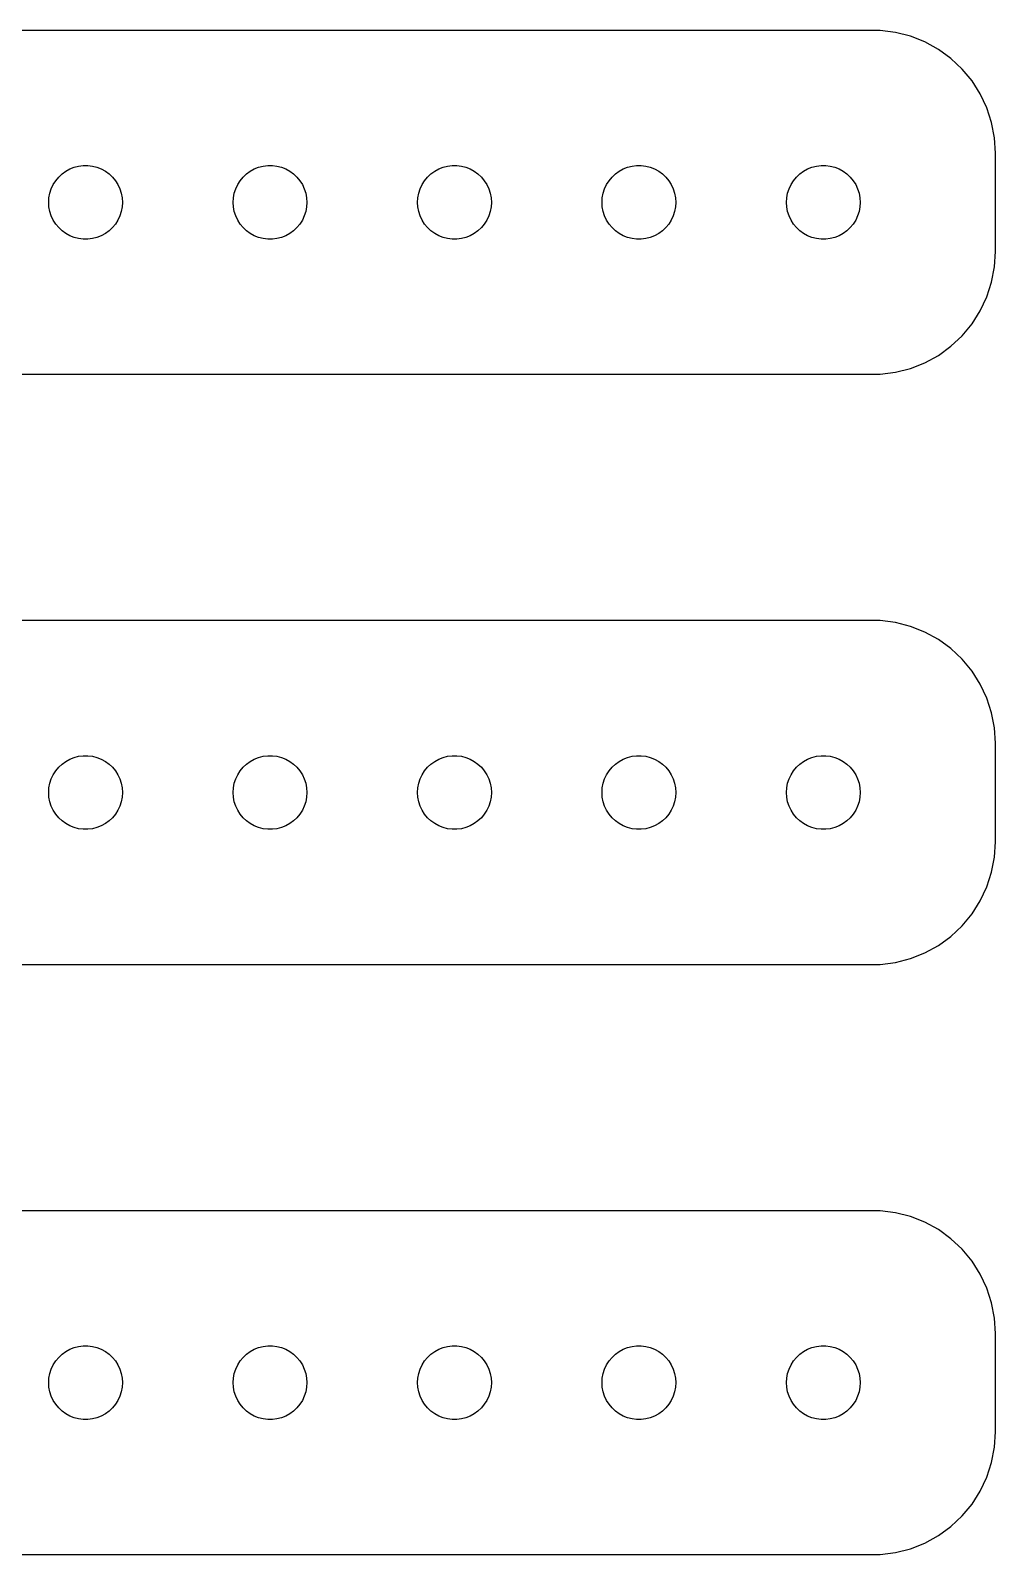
# Model space of a CAD drawing. Header units: metres. Extents: x -37 to 37, y 41 to 103.
# Drawn here: x -2.2 to 37, y 41 to 103 of the extents above; entities that cross this region are included whole.
import ezdxf

# ---------------------------------------------------------------- set-up
doc = ezdxf.new("R2010")
doc.units = ezdxf.units.M

msp = doc.modelspace()

# ---------------------------------------------------------------- linework, layer by layer
for p, q in [((32.3139, 102.99), (-32.3139, 102.99)), ((32.9369, 102.911), (32.3139, 102.99)), ((33.5451, 102.755), (32.9369, 102.911)), ((34.1289, 102.524), (33.5451, 102.755)), ((34.6791, 102.222), (34.1289, 102.524)), ((35.1871, 101.853), (34.6791, 102.222)), ((35.6448, 101.423), (35.1871, 101.853)), ((36.0451, 100.939), (35.6448, 101.423)), ((36.3815, 100.409), (36.0451, 100.939)), ((36.6489, 99.8406), (36.3815, 100.409)), ((36.8429, 99.2434), (36.6489, 99.8406)), ((36.9606, 98.6267), (36.8429, 99.2434)), ((37, 98), (36.9606, 98.6267)), ((37, 94), (37, 98)), ((-0.803726, 97.2665), (-0.638657, 97.3572)), ((-0.638657, 97.3572), (-0.463516, 97.4266)), ((-0.463516, 97.4266), (-0.281067, 97.4734)), ((-0.281067, 97.4734), (-0.094177, 97.497)), ((-0.094177, 97.497), (0.094177, 97.497)), ((0.094177, 97.497), (0.281067, 97.4734)), ((0.281067, 97.4734), (0.463516, 97.4266)), ((0.463516, 97.4266), (0.638657, 97.3572)), ((0.638657, 97.3572), (0.803726, 97.2665)), ((6.69626, 97.2665), (6.86133, 97.3572)), ((6.86133, 97.3572), (7.03647, 97.4266)), ((7.03647, 97.4266), (7.21892, 97.4734)), ((7.21892, 97.4734), (7.40581, 97.497)), ((7.40581, 97.497), (7.59418, 97.497)), ((7.59418, 97.497), (7.78107, 97.4734)), ((7.78107, 97.4734), (7.96352, 97.4266)), ((7.96352, 97.4266), (8.13866, 97.3572)), ((8.13866, 97.3572), (8.30373, 97.2665)), ((14.1963, 97.2665), (14.3613, 97.3572)), ((14.3613, 97.3572), (14.5365, 97.4266)), ((14.5365, 97.4266), (14.7189, 97.4734)), ((14.7189, 97.4734), (14.9058, 97.497)), ((14.9058, 97.497), (15.0942, 97.497)), ((15.0942, 97.497), (15.2811, 97.4734)), ((15.2811, 97.4734), (15.4635, 97.4266)), ((15.4635, 97.4266), (15.6387, 97.3572)), ((15.6387, 97.3572), (15.8037, 97.2665)), ((21.6963, 97.2665), (21.8613, 97.3572)), ((21.8613, 97.3572), (22.0365, 97.4266)), ((22.0365, 97.4266), (22.2189, 97.4734)), ((22.2189, 97.4734), (22.4058, 97.497)), ((22.4058, 97.497), (22.5942, 97.497)), ((22.5942, 97.497), (22.7811, 97.4734)), ((22.7811, 97.4734), (22.9635, 97.4266)), ((22.9635, 97.4266), (23.1387, 97.3572)), ((23.1387, 97.3572), (23.3037, 97.2665)), ((29.1963, 97.2665), (29.3613, 97.3572)), ((29.3613, 97.3572), (29.5365, 97.4266)), ((29.5365, 97.4266), (29.7189, 97.4734)), ((29.7189, 97.4734), (29.9058, 97.497)), ((29.9058, 97.497), (30.0942, 97.497)), ((30.0942, 97.497), (30.2811, 97.4734)), ((30.2811, 97.4734), (30.4635, 97.4266)), ((30.4635, 97.4266), (30.6387, 97.3572)), ((30.6387, 97.3572), (30.8037, 97.2665)), ((-1.39465, 96.5522), (-1.31445, 96.7226)), ((-1.31445, 96.7226), (-1.21352, 96.8817)), ((-1.21352, 96.8817), (-1.09344, 97.0268)), ((-1.09344, 97.0268), (-0.956131, 97.1558)), ((-0.956131, 97.1558), (-0.803726, 97.2665)), ((0.803726, 97.2665), (0.956131, 97.1558)), ((0.956131, 97.1558), (1.09344, 97.0268)), ((1.09344, 97.0268), (1.21352, 96.8817)), ((1.21352, 96.8817), (1.31445, 96.7226)), ((1.31445, 96.7226), (1.39465, 96.5522)), ((6.10533, 96.5522), (6.18553, 96.7226)), ((6.18553, 96.7226), (6.28647, 96.8817)), ((6.28647, 96.8817), (6.40654, 97.0268)), ((6.40654, 97.0268), (6.54385, 97.1558)), ((6.54385, 97.1558), (6.69626, 97.2665)), ((8.30373, 97.2665), (8.45613, 97.1558)), ((8.45613, 97.1558), (8.59344, 97.0268)), ((8.59344, 97.0268), (8.71352, 96.8817)), ((8.71352, 96.8817), (8.81445, 96.7226)), ((8.81445, 96.7226), (8.89465, 96.5522)), ((13.6053, 96.5522), (13.6855, 96.7226)), ((13.6855, 96.7226), (13.7865, 96.8817)), ((13.7865, 96.8817), (13.9065, 97.0268)), ((13.9065, 97.0268), (14.0439, 97.1558)), ((14.0439, 97.1558), (14.1963, 97.2665)), ((15.8037, 97.2665), (15.9561, 97.1558)), ((15.9561, 97.1558), (16.0934, 97.0268)), ((16.0934, 97.0268), (16.2135, 96.8817)), ((16.2135, 96.8817), (16.3145, 96.7226)), ((16.3145, 96.7226), (16.3947, 96.5522)), ((21.1053, 96.5522), (21.1855, 96.7226)), ((21.1855, 96.7226), (21.2865, 96.8817)), ((21.2865, 96.8817), (21.4065, 97.0268)), ((21.4065, 97.0268), (21.5439, 97.1558)), ((21.5439, 97.1558), (21.6963, 97.2665)), ((23.3037, 97.2665), (23.4561, 97.1558)), ((23.4561, 97.1558), (23.5934, 97.0268)), ((23.5934, 97.0268), (23.7135, 96.8817)), ((23.7135, 96.8817), (23.8145, 96.7226)), ((23.8145, 96.7226), (23.8947, 96.5522)), ((28.6053, 96.5522), (28.6855, 96.7226)), ((28.6855, 96.7226), (28.7865, 96.8817)), ((28.7865, 96.8817), (28.9065, 97.0268)), ((28.9065, 97.0268), (29.0439, 97.1558)), ((29.0439, 97.1558), (29.1963, 97.2665)), ((30.8037, 97.2665), (30.9561, 97.1558)), ((30.9561, 97.1558), (31.0934, 97.0268)), ((31.0934, 97.0268), (31.2135, 96.8817)), ((31.2135, 96.8817), (31.3145, 96.7226)), ((31.3145, 96.7226), (31.3947, 96.5522)), ((-1.5, 96), (-1.48816, 96.188)), ((-1.48816, 96.188), (-1.45287, 96.373)), ((-1.45287, 96.373), (-1.39465, 96.5522)), ((1.39465, 96.5522), (1.45287, 96.373)), ((1.45287, 96.373), (1.48816, 96.188)), ((1.48816, 96.188), (1.5, 96)), ((6, 96), (6.01183, 96.188)), ((6.01183, 96.188), (6.04712, 96.373)), ((6.04712, 96.373), (6.10533, 96.5522)), ((8.89465, 96.5522), (8.95287, 96.373)), ((8.95287, 96.373), (8.98816, 96.188)), ((8.98816, 96.188), (9, 96)), ((13.5, 96), (13.5118, 96.188)), ((13.5118, 96.188), (13.5471, 96.373)), ((13.5471, 96.373), (13.6053, 96.5522)), ((16.3947, 96.5522), (16.4529, 96.373)), ((16.4529, 96.373), (16.4882, 96.188)), ((16.4882, 96.188), (16.5, 96)), ((21, 96), (21.0118, 96.188)), ((21.0118, 96.188), (21.0471, 96.373)), ((21.0471, 96.373), (21.1053, 96.5522)), ((23.8947, 96.5522), (23.9529, 96.373)), ((23.9529, 96.373), (23.9882, 96.188)), ((23.9882, 96.188), (24, 96)), ((28.5, 96), (28.5118, 96.188)), ((28.5118, 96.188), (28.5471, 96.373)), ((28.5471, 96.373), (28.6053, 96.5522)), ((31.3947, 96.5522), (31.4529, 96.373)), ((31.4529, 96.373), (31.4882, 96.188)), ((31.4882, 96.188), (31.5, 96)), ((-1.48816, 95.812), (-1.5, 96)), ((-1.45287, 95.627), (-1.48816, 95.812)), ((-1.39465, 95.4478), (-1.45287, 95.627)), ((1.45287, 95.627), (1.39465, 95.4478)), ((1.48816, 95.812), (1.45287, 95.627)), ((1.5, 96), (1.48816, 95.812)), ((6.01183, 95.812), (6, 96)), ((6.04712, 95.627), (6.01183, 95.812)), ((6.10533, 95.4478), (6.04712, 95.627)), ((8.95287, 95.627), (8.89465, 95.4478)), ((8.98816, 95.812), (8.95287, 95.627)), ((9, 96), (8.98816, 95.812)), ((13.5118, 95.812), (13.5, 96)), ((13.5471, 95.627), (13.5118, 95.812)), ((13.6053, 95.4478), (13.5471, 95.627)), ((16.4529, 95.627), (16.3947, 95.4478)), ((16.4882, 95.812), (16.4529, 95.627)), ((16.5, 96), (16.4882, 95.812)), ((21.0118, 95.812), (21, 96)), ((21.0471, 95.627), (21.0118, 95.812)), ((21.1053, 95.4478), (21.0471, 95.627)), ((23.9529, 95.627), (23.8947, 95.4478)), ((23.9882, 95.812), (23.9529, 95.627)), ((24, 96), (23.9882, 95.812)), ((28.5118, 95.812), (28.5, 96)), ((28.5471, 95.627), (28.5118, 95.812)), ((28.6053, 95.4478), (28.5471, 95.627)), ((31.4529, 95.627), (31.3947, 95.4478)), ((31.4882, 95.812), (31.4529, 95.627)), ((31.5, 96), (31.4882, 95.812)), ((-1.31445, 95.2774), (-1.39465, 95.4478)), ((-1.21352, 95.1183), (-1.31445, 95.2774)), ((-1.09344, 94.9732), (-1.21352, 95.1183)), ((-0.956131, 94.8442), (-1.09344, 94.9732)), ((-0.803726, 94.7335), (-0.956131, 94.8442)), ((0.956131, 94.8442), (0.803726, 94.7335)), ((1.09344, 94.9732), (0.956131, 94.8442)), ((1.21352, 95.1183), (1.09344, 94.9732)), ((1.31445, 95.2774), (1.21352, 95.1183)), ((1.39465, 95.4478), (1.31445, 95.2774)), ((6.18553, 95.2774), (6.10533, 95.4478)), ((6.28647, 95.1183), (6.18553, 95.2774)), ((6.40654, 94.9732), (6.28647, 95.1183)), ((6.54385, 94.8442), (6.40654, 94.9732)), ((6.69626, 94.7335), (6.54385, 94.8442)), ((8.45613, 94.8442), (8.30373, 94.7335)), ((8.59344, 94.9732), (8.45613, 94.8442)), ((8.71352, 95.1183), (8.59344, 94.9732)), ((8.81445, 95.2774), (8.71352, 95.1183)), ((8.89465, 95.4478), (8.81445, 95.2774)), ((13.6855, 95.2774), (13.6053, 95.4478)), ((13.7865, 95.1183), (13.6855, 95.2774)), ((13.9065, 94.9732), (13.7865, 95.1183)), ((14.0439, 94.8442), (13.9065, 94.9732)), ((14.1963, 94.7335), (14.0439, 94.8442)), ((15.9561, 94.8442), (15.8037, 94.7335)), ((16.0934, 94.9732), (15.9561, 94.8442)), ((16.2135, 95.1183), (16.0934, 94.9732)), ((16.3145, 95.2774), (16.2135, 95.1183)), ((16.3947, 95.4478), (16.3145, 95.2774)), ((21.1855, 95.2774), (21.1053, 95.4478)), ((21.2865, 95.1183), (21.1855, 95.2774)), ((21.4065, 94.9732), (21.2865, 95.1183)), ((21.5439, 94.8442), (21.4065, 94.9732)), ((21.6963, 94.7335), (21.5439, 94.8442)), ((23.4561, 94.8442), (23.3037, 94.7335)), ((23.5934, 94.9732), (23.4561, 94.8442)), ((23.7135, 95.1183), (23.5934, 94.9732)), ((23.8145, 95.2774), (23.7135, 95.1183)), ((23.8947, 95.4478), (23.8145, 95.2774)), ((28.6855, 95.2774), (28.6053, 95.4478)), ((28.7865, 95.1183), (28.6855, 95.2774)), ((28.9065, 94.9732), (28.7865, 95.1183)), ((29.0439, 94.8442), (28.9065, 94.9732)), ((29.1963, 94.7335), (29.0439, 94.8442)), ((30.9561, 94.8442), (30.8037, 94.7335)), ((31.0934, 94.9732), (30.9561, 94.8442)), ((31.2135, 95.1183), (31.0934, 94.9732)), ((31.3145, 95.2774), (31.2135, 95.1183)), ((31.3947, 95.4478), (31.3145, 95.2774)), ((-0.638657, 94.6428), (-0.803726, 94.7335)), ((-0.463516, 94.5734), (-0.638657, 94.6428)), ((-0.281067, 94.5266), (-0.463516, 94.5734)), ((-0.094177, 94.503), (-0.281067, 94.5266)), ((0.094177, 94.503), (-0.094177, 94.503)), ((0.281067, 94.5266), (0.094177, 94.503)), ((0.463516, 94.5734), (0.281067, 94.5266)), ((0.638657, 94.6428), (0.463516, 94.5734)), ((0.803726, 94.7335), (0.638657, 94.6428)), ((6.86133, 94.6428), (6.69626, 94.7335)), ((7.03647, 94.5734), (6.86133, 94.6428)), ((7.21892, 94.5266), (7.03647, 94.5734)), ((7.40581, 94.503), (7.21892, 94.5266)), ((7.59418, 94.503), (7.40581, 94.503)), ((7.78107, 94.5266), (7.59418, 94.503)), ((7.96352, 94.5734), (7.78107, 94.5266)), ((8.13866, 94.6428), (7.96352, 94.5734)), ((8.30373, 94.7335), (8.13866, 94.6428)), ((14.3613, 94.6428), (14.1963, 94.7335)), ((14.5365, 94.5734), (14.3613, 94.6428)), ((14.7189, 94.5266), (14.5365, 94.5734)), ((14.9058, 94.503), (14.7189, 94.5266)), ((15.0942, 94.503), (14.9058, 94.503)), ((15.2811, 94.5266), (15.0942, 94.503)), ((15.4635, 94.5734), (15.2811, 94.5266)), ((15.6387, 94.6428), (15.4635, 94.5734)), ((15.8037, 94.7335), (15.6387, 94.6428)), ((21.8613, 94.6428), (21.6963, 94.7335)), ((22.0365, 94.5734), (21.8613, 94.6428)), ((22.2189, 94.5266), (22.0365, 94.5734)), ((22.4058, 94.503), (22.2189, 94.5266)), ((22.5942, 94.503), (22.4058, 94.503)), ((22.7811, 94.5266), (22.5942, 94.503)), ((22.9635, 94.5734), (22.7811, 94.5266)), ((23.1387, 94.6428), (22.9635, 94.5734)), ((23.3037, 94.7335), (23.1387, 94.6428)), ((29.3613, 94.6428), (29.1963, 94.7335)), ((29.5365, 94.5734), (29.3613, 94.6428)), ((29.7189, 94.5266), (29.5365, 94.5734)), ((29.9058, 94.503), (29.7189, 94.5266)), ((30.0942, 94.503), (29.9058, 94.503)), ((30.2811, 94.5266), (30.0942, 94.503)), ((30.4635, 94.5734), (30.2811, 94.5266)), ((30.6387, 94.6428), (30.4635, 94.5734)), ((30.8037, 94.7335), (30.6387, 94.6428)), ((36.9606, 93.3733), (37, 94)), ((36.8429, 92.7566), (36.9606, 93.3733)), ((36.6489, 92.1594), (36.8429, 92.7566)), ((36.3815, 91.5912), (36.6489, 92.1594)), ((36.0451, 91.0611), (36.3815, 91.5912)), ((35.1871, 90.1474), (35.6448, 90.5773)), ((35.6448, 90.5773), (36.0451, 91.0611)), ((34.6791, 89.7784), (35.1871, 90.1474)), ((33.5451, 89.2447), (34.1289, 89.4759)), ((34.1289, 89.4759), (34.6791, 89.7784)), ((-32.3139, 89.0099), (32.3139, 89.0099)), ((32.3139, 89.0099), (32.9369, 89.0886)), ((32.9369, 89.0886), (33.5451, 89.2447)), ((32.3139, 78.9901), (-32.3139, 78.9901)), ((32.9369, 78.9114), (32.3139, 78.9901)), ((33.5451, 78.7553), (32.9369, 78.9114)), ((34.1289, 78.5241), (33.5451, 78.7553)), ((34.6791, 78.2216), (34.1289, 78.5241)), ((35.1871, 77.8526), (34.6791, 78.2216)), ((35.6448, 77.4227), (35.1871, 77.8526)), ((36.0451, 76.9389), (35.6448, 77.4227)), ((36.3815, 76.4088), (36.0451, 76.9389)), ((36.6489, 75.8406), (36.3815, 76.4088)), ((36.8429, 75.2434), (36.6489, 75.8406)), ((36.9606, 74.6267), (36.8429, 75.2434)), ((37, 74), (36.9606, 74.6267)), ((37, 70), (37, 74)), ((-1.09344, 73.0268), (-0.956131, 73.1558)), ((-0.956131, 73.1558), (-0.803726, 73.2665)), ((-0.803726, 73.2665), (-0.638657, 73.3572)), ((-0.638657, 73.3572), (-0.463516, 73.4266)), ((-0.463516, 73.4266), (-0.281067, 73.4734)), ((-0.281067, 73.4734), (-0.094177, 73.497)), ((-0.094177, 73.497), (0.094177, 73.497)), ((0.094177, 73.497), (0.281067, 73.4734)), ((0.281067, 73.4734), (0.463516, 73.4266)), ((0.463516, 73.4266), (0.638657, 73.3572)), ((0.638657, 73.3572), (0.803726, 73.2665)), ((0.803726, 73.2665), (0.956131, 73.1558)), ((0.956131, 73.1558), (1.09344, 73.0268)), ((6.40654, 73.0268), (6.54385, 73.1558)), ((6.54385, 73.1558), (6.69626, 73.2665)), ((6.69626, 73.2665), (6.86133, 73.3572)), ((6.86133, 73.3572), (7.03647, 73.4266)), ((7.03647, 73.4266), (7.21892, 73.4734)), ((7.21892, 73.4734), (7.40581, 73.497)), ((7.40581, 73.497), (7.59418, 73.497)), ((7.59418, 73.497), (7.78107, 73.4734)), ((7.78107, 73.4734), (7.96352, 73.4266)), ((7.96352, 73.4266), (8.13866, 73.3572)), ((8.13866, 73.3572), (8.30373, 73.2665)), ((8.30373, 73.2665), (8.45613, 73.1558)), ((8.45613, 73.1558), (8.59344, 73.0268)), ((13.9065, 73.0268), (14.0439, 73.1558)), ((14.0439, 73.1558), (14.1963, 73.2665)), ((14.1963, 73.2665), (14.3613, 73.3572)), ((14.3613, 73.3572), (14.5365, 73.4266)), ((14.5365, 73.4266), (14.7189, 73.4734)), ((14.7189, 73.4734), (14.9058, 73.497)), ((14.9058, 73.497), (15.0942, 73.497)), ((15.0942, 73.497), (15.2811, 73.4734)), ((15.2811, 73.4734), (15.4635, 73.4266)), ((15.4635, 73.4266), (15.6387, 73.3572)), ((15.6387, 73.3572), (15.8037, 73.2665)), ((15.8037, 73.2665), (15.9561, 73.1558)), ((15.9561, 73.1558), (16.0934, 73.0268)), ((21.4065, 73.0268), (21.5439, 73.1558)), ((21.5439, 73.1558), (21.6963, 73.2665)), ((21.6963, 73.2665), (21.8613, 73.3572)), ((21.8613, 73.3572), (22.0365, 73.4266)), ((22.0365, 73.4266), (22.2189, 73.4734)), ((22.2189, 73.4734), (22.4058, 73.497)), ((22.4058, 73.497), (22.5942, 73.497)), ((22.5942, 73.497), (22.7811, 73.4734)), ((22.7811, 73.4734), (22.9635, 73.4266)), ((22.9635, 73.4266), (23.1387, 73.3572)), ((23.1387, 73.3572), (23.3037, 73.2665)), ((23.3037, 73.2665), (23.4561, 73.1558)), ((23.4561, 73.1558), (23.5934, 73.0268)), ((28.9065, 73.0268), (29.0439, 73.1558)), ((29.0439, 73.1558), (29.1963, 73.2665)), ((29.1963, 73.2665), (29.3613, 73.3572)), ((29.3613, 73.3572), (29.5365, 73.4266)), ((29.5365, 73.4266), (29.7189, 73.4734)), ((29.7189, 73.4734), (29.9058, 73.497)), ((29.9058, 73.497), (30.0942, 73.497)), ((30.0942, 73.497), (30.2811, 73.4734)), ((30.2811, 73.4734), (30.4635, 73.4266)), ((30.4635, 73.4266), (30.6387, 73.3572)), ((30.6387, 73.3572), (30.8037, 73.2665)), ((30.8037, 73.2665), (30.9561, 73.1558)), ((30.9561, 73.1558), (31.0934, 73.0268)), ((-1.45287, 72.373), (-1.39465, 72.5522)), ((-1.39465, 72.5522), (-1.31445, 72.7226)), ((-1.31445, 72.7226), (-1.21352, 72.8817)), ((-1.21352, 72.8817), (-1.09344, 73.0268)), ((1.09344, 73.0268), (1.21352, 72.8817)), ((1.21352, 72.8817), (1.31445, 72.7226)), ((1.31445, 72.7226), (1.39465, 72.5522)), ((1.39465, 72.5522), (1.45287, 72.373)), ((6.04712, 72.373), (6.10533, 72.5522)), ((6.10533, 72.5522), (6.18553, 72.7226)), ((6.18553, 72.7226), (6.28647, 72.8817)), ((6.28647, 72.8817), (6.40654, 73.0268)), ((8.59344, 73.0268), (8.71352, 72.8817)), ((8.71352, 72.8817), (8.81445, 72.7226)), ((8.81445, 72.7226), (8.89465, 72.5522)), ((8.89465, 72.5522), (8.95287, 72.373)), ((13.5471, 72.373), (13.6053, 72.5522)), ((13.6053, 72.5522), (13.6855, 72.7226)), ((13.6855, 72.7226), (13.7865, 72.8817)), ((13.7865, 72.8817), (13.9065, 73.0268)), ((16.0934, 73.0268), (16.2135, 72.8817)), ((16.2135, 72.8817), (16.3145, 72.7226)), ((16.3145, 72.7226), (16.3947, 72.5522)), ((16.3947, 72.5522), (16.4529, 72.373)), ((21.0471, 72.373), (21.1053, 72.5522)), ((21.1053, 72.5522), (21.1855, 72.7226)), ((21.1855, 72.7226), (21.2865, 72.8817)), ((21.2865, 72.8817), (21.4065, 73.0268)), ((23.5934, 73.0268), (23.7135, 72.8817)), ((23.7135, 72.8817), (23.8145, 72.7226)), ((23.8145, 72.7226), (23.8947, 72.5522)), ((23.8947, 72.5522), (23.9529, 72.373)), ((28.5471, 72.373), (28.6053, 72.5522)), ((28.6053, 72.5522), (28.6855, 72.7226)), ((28.6855, 72.7226), (28.7865, 72.8817)), ((28.7865, 72.8817), (28.9065, 73.0268)), ((31.0934, 73.0268), (31.2135, 72.8817)), ((31.2135, 72.8817), (31.3145, 72.7226)), ((31.3145, 72.7226), (31.3947, 72.5522)), ((31.3947, 72.5522), (31.4529, 72.373)), ((-1.5, 72), (-1.48816, 72.188)), ((-1.48816, 71.812), (-1.5, 72)), ((-1.48816, 72.188), (-1.45287, 72.373)), ((1.45287, 72.373), (1.48816, 72.188)), ((1.48816, 72.188), (1.5, 72)), ((1.5, 72), (1.48816, 71.812)), ((6, 72), (6.01183, 72.188)), ((6.01183, 71.812), (6, 72)), ((6.01183, 72.188), (6.04712, 72.373)), ((8.95287, 72.373), (8.98816, 72.188)), ((8.98816, 72.188), (9, 72)), ((9, 72), (8.98816, 71.812)), ((13.5, 72), (13.5118, 72.188)), ((13.5118, 71.812), (13.5, 72)), ((13.5118, 72.188), (13.5471, 72.373)), ((16.4529, 72.373), (16.4882, 72.188)), ((16.4882, 72.188), (16.5, 72)), ((16.5, 72), (16.4882, 71.812)), ((21, 72), (21.0118, 72.188)), ((21.0118, 71.812), (21, 72)), ((21.0118, 72.188), (21.0471, 72.373)), ((23.9529, 72.373), (23.9882, 72.188)), ((23.9882, 72.188), (24, 72)), ((24, 72), (23.9882, 71.812)), ((28.5, 72), (28.5118, 72.188)), ((28.5118, 71.812), (28.5, 72)), ((28.5118, 72.188), (28.5471, 72.373)), ((31.4529, 72.373), (31.4882, 72.188)), ((31.4882, 72.188), (31.5, 72)), ((31.5, 72), (31.4882, 71.812)), ((-1.45287, 71.627), (-1.48816, 71.812)), ((-1.39465, 71.4478), (-1.45287, 71.627)), ((-1.31445, 71.2774), (-1.39465, 71.4478)), ((-1.21352, 71.1183), (-1.31445, 71.2774)), ((1.31445, 71.2774), (1.21352, 71.1183)), ((1.39465, 71.4478), (1.31445, 71.2774)), ((1.45287, 71.627), (1.39465, 71.4478)), ((1.48816, 71.812), (1.45287, 71.627)), ((6.04712, 71.627), (6.01183, 71.812)), ((6.10533, 71.4478), (6.04712, 71.627)), ((6.18553, 71.2774), (6.10533, 71.4478)), ((6.28647, 71.1183), (6.18553, 71.2774)), ((8.81445, 71.2774), (8.71352, 71.1183)), ((8.89465, 71.4478), (8.81445, 71.2774)), ((8.95287, 71.627), (8.89465, 71.4478)), ((8.98816, 71.812), (8.95287, 71.627)), ((13.5471, 71.627), (13.5118, 71.812)), ((13.6053, 71.4478), (13.5471, 71.627)), ((13.6855, 71.2774), (13.6053, 71.4478)), ((13.7865, 71.1183), (13.6855, 71.2774)), ((16.3145, 71.2774), (16.2135, 71.1183)), ((16.3947, 71.4478), (16.3145, 71.2774)), ((16.4529, 71.627), (16.3947, 71.4478)), ((16.4882, 71.812), (16.4529, 71.627)), ((21.0471, 71.627), (21.0118, 71.812)), ((21.1053, 71.4478), (21.0471, 71.627)), ((21.1855, 71.2774), (21.1053, 71.4478)), ((21.2865, 71.1183), (21.1855, 71.2774)), ((23.8145, 71.2774), (23.7135, 71.1183)), ((23.8947, 71.4478), (23.8145, 71.2774)), ((23.9529, 71.627), (23.8947, 71.4478)), ((23.9882, 71.812), (23.9529, 71.627)), ((28.5471, 71.627), (28.5118, 71.812)), ((28.6053, 71.4478), (28.5471, 71.627)), ((28.6855, 71.2774), (28.6053, 71.4478)), ((28.7865, 71.1183), (28.6855, 71.2774)), ((31.3145, 71.2774), (31.2135, 71.1183)), ((31.3947, 71.4478), (31.3145, 71.2774)), ((31.4529, 71.627), (31.3947, 71.4478)), ((31.4882, 71.812), (31.4529, 71.627)), ((-1.09344, 70.9732), (-1.21352, 71.1183)), ((-0.956131, 70.8442), (-1.09344, 70.9732)), ((-0.803726, 70.7335), (-0.956131, 70.8442)), ((-0.638657, 70.6428), (-0.803726, 70.7335)), ((0.803726, 70.7335), (0.638657, 70.6428)), ((0.956131, 70.8442), (0.803726, 70.7335)), ((1.09344, 70.9732), (0.956131, 70.8442)), ((1.21352, 71.1183), (1.09344, 70.9732)), ((6.40654, 70.9732), (6.28647, 71.1183)), ((6.54385, 70.8442), (6.40654, 70.9732)), ((6.69626, 70.7335), (6.54385, 70.8442)), ((6.86133, 70.6428), (6.69626, 70.7335)), ((8.30373, 70.7335), (8.13866, 70.6428)), ((8.45613, 70.8442), (8.30373, 70.7335)), ((8.59344, 70.9732), (8.45613, 70.8442)), ((8.71352, 71.1183), (8.59344, 70.9732)), ((13.9065, 70.9732), (13.7865, 71.1183)), ((14.0439, 70.8442), (13.9065, 70.9732)), ((14.1963, 70.7335), (14.0439, 70.8442)), ((14.3613, 70.6428), (14.1963, 70.7335)), ((15.8037, 70.7335), (15.6387, 70.6428)), ((15.9561, 70.8442), (15.8037, 70.7335)), ((16.0934, 70.9732), (15.9561, 70.8442)), ((16.2135, 71.1183), (16.0934, 70.9732)), ((21.4065, 70.9732), (21.2865, 71.1183)), ((21.5439, 70.8442), (21.4065, 70.9732)), ((21.6963, 70.7335), (21.5439, 70.8442)), ((21.8613, 70.6428), (21.6963, 70.7335)), ((23.3037, 70.7335), (23.1387, 70.6428)), ((23.4561, 70.8442), (23.3037, 70.7335)), ((23.5934, 70.9732), (23.4561, 70.8442)), ((23.7135, 71.1183), (23.5934, 70.9732)), ((28.9065, 70.9732), (28.7865, 71.1183)), ((29.0439, 70.8442), (28.9065, 70.9732)), ((29.1963, 70.7335), (29.0439, 70.8442)), ((29.3613, 70.6428), (29.1963, 70.7335)), ((30.8037, 70.7335), (30.6387, 70.6428)), ((30.9561, 70.8442), (30.8037, 70.7335)), ((31.0934, 70.9732), (30.9561, 70.8442)), ((31.2135, 71.1183), (31.0934, 70.9732)), ((-0.463516, 70.5734), (-0.638657, 70.6428)), ((-0.281067, 70.5266), (-0.463516, 70.5734)), ((-0.094177, 70.503), (-0.281067, 70.5266)), ((0.094177, 70.503), (-0.094177, 70.503)), ((0.281067, 70.5266), (0.094177, 70.503)), ((0.463516, 70.5734), (0.281067, 70.5266)), ((0.638657, 70.6428), (0.463516, 70.5734)), ((7.03647, 70.5734), (6.86133, 70.6428)), ((7.21892, 70.5266), (7.03647, 70.5734)), ((7.40581, 70.503), (7.21892, 70.5266)), ((7.59418, 70.503), (7.40581, 70.503)), ((7.78107, 70.5266), (7.59418, 70.503)), ((7.96352, 70.5734), (7.78107, 70.5266)), ((8.13866, 70.6428), (7.96352, 70.5734)), ((14.5365, 70.5734), (14.3613, 70.6428)), ((14.7189, 70.5266), (14.5365, 70.5734)), ((14.9058, 70.503), (14.7189, 70.5266)), ((15.0942, 70.503), (14.9058, 70.503)), ((15.2811, 70.5266), (15.0942, 70.503)), ((15.4635, 70.5734), (15.2811, 70.5266)), ((15.6387, 70.6428), (15.4635, 70.5734)), ((22.0365, 70.5734), (21.8613, 70.6428)), ((22.2189, 70.5266), (22.0365, 70.5734)), ((22.4058, 70.503), (22.2189, 70.5266)), ((22.5942, 70.503), (22.4058, 70.503)), ((22.7811, 70.5266), (22.5942, 70.503)), ((22.9635, 70.5734), (22.7811, 70.5266)), ((23.1387, 70.6428), (22.9635, 70.5734)), ((29.5365, 70.5734), (29.3613, 70.6428)), ((29.7189, 70.5266), (29.5365, 70.5734)), ((29.9058, 70.503), (29.7189, 70.5266)), ((30.0942, 70.503), (29.9058, 70.503)), ((30.2811, 70.5266), (30.0942, 70.503)), ((30.4635, 70.5734), (30.2811, 70.5266)), ((30.6387, 70.6428), (30.4635, 70.5734)), ((36.9606, 69.3733), (37, 70)), ((36.8429, 68.7566), (36.9606, 69.3733)), ((36.6489, 68.1594), (36.8429, 68.7566)), ((36.0451, 67.0611), (36.3815, 67.5912)), ((36.3815, 67.5912), (36.6489, 68.1594)), ((35.6448, 66.5773), (36.0451, 67.0611)), ((35.1871, 66.1474), (35.6448, 66.5773)), ((34.1289, 65.4759), (34.6791, 65.7784)), ((34.6791, 65.7784), (35.1871, 66.1474)), ((32.3139, 65.0099), (32.9369, 65.0886)), ((32.9369, 65.0886), (33.5451, 65.2447)), ((33.5451, 65.2447), (34.1289, 65.4759)), ((-32.3139, 65.0099), (32.3139, 65.0099)), ((32.3139, 54.9901), (-32.3139, 54.9901)), ((32.9369, 54.9114), (32.3139, 54.9901)), ((33.5451, 54.7553), (32.9369, 54.9114)), ((34.1289, 54.5241), (33.5451, 54.7553)), ((34.6791, 54.2216), (34.1289, 54.5241)), ((35.1871, 53.8526), (34.6791, 54.2216)), ((35.6448, 53.4227), (35.1871, 53.8526)), ((36.0451, 52.9389), (35.6448, 53.4227)), ((36.3815, 52.4088), (36.0451, 52.9389)), ((36.6489, 51.8406), (36.3815, 52.4088)), ((36.8429, 51.2434), (36.6489, 51.8406)), ((36.9606, 50.6267), (36.8429, 51.2434)), ((37, 50), (36.9606, 50.6267)), ((37, 46), (37, 50)), ((-1.21352, 48.8817), (-1.09344, 49.0268)), ((-1.09344, 49.0268), (-0.956131, 49.1558)), ((-0.956131, 49.1558), (-0.803726, 49.2665)), ((-0.803726, 49.2665), (-0.638657, 49.3572)), ((-0.638657, 49.3572), (-0.463516, 49.4266)), ((-0.463516, 49.4266), (-0.281067, 49.4734)), ((-0.281067, 49.4734), (-0.094177, 49.497)), ((-0.094177, 49.497), (0.094177, 49.497)), ((0.094177, 49.497), (0.281067, 49.4734)), ((0.281067, 49.4734), (0.463516, 49.4266)), ((0.463516, 49.4266), (0.638657, 49.3572)), ((0.638657, 49.3572), (0.803726, 49.2665)), ((0.803726, 49.2665), (0.956131, 49.1558)), ((0.956131, 49.1558), (1.09344, 49.0268)), ((1.09344, 49.0268), (1.21352, 48.8817)), ((6.28647, 48.8817), (6.40654, 49.0268)), ((6.40654, 49.0268), (6.54385, 49.1558)), ((6.54385, 49.1558), (6.69626, 49.2665)), ((6.69626, 49.2665), (6.86133, 49.3572)), ((6.86133, 49.3572), (7.03647, 49.4266)), ((7.03647, 49.4266), (7.21892, 49.4734)), ((7.21892, 49.4734), (7.40581, 49.497)), ((7.40581, 49.497), (7.59418, 49.497)), ((7.59418, 49.497), (7.78107, 49.4734)), ((7.78107, 49.4734), (7.96352, 49.4266)), ((7.96352, 49.4266), (8.13866, 49.3572)), ((8.13866, 49.3572), (8.30373, 49.2665)), ((8.30373, 49.2665), (8.45613, 49.1558)), ((8.45613, 49.1558), (8.59344, 49.0268)), ((8.59344, 49.0268), (8.71352, 48.8817)), ((13.7865, 48.8817), (13.9065, 49.0268)), ((13.9065, 49.0268), (14.0439, 49.1558)), ((14.0439, 49.1558), (14.1963, 49.2665)), ((14.1963, 49.2665), (14.3613, 49.3572)), ((14.3613, 49.3572), (14.5365, 49.4266)), ((14.5365, 49.4266), (14.7189, 49.4734)), ((14.7189, 49.4734), (14.9058, 49.497)), ((14.9058, 49.497), (15.0942, 49.497)), ((15.0942, 49.497), (15.2811, 49.4734)), ((15.2811, 49.4734), (15.4635, 49.4266)), ((15.4635, 49.4266), (15.6387, 49.3572)), ((15.6387, 49.3572), (15.8037, 49.2665)), ((15.8037, 49.2665), (15.9561, 49.1558)), ((15.9561, 49.1558), (16.0934, 49.0268)), ((16.0934, 49.0268), (16.2135, 48.8817)), ((21.2865, 48.8817), (21.4065, 49.0268)), ((21.4065, 49.0268), (21.5439, 49.1558)), ((21.5439, 49.1558), (21.6963, 49.2665)), ((21.6963, 49.2665), (21.8613, 49.3572)), ((21.8613, 49.3572), (22.0365, 49.4266)), ((22.0365, 49.4266), (22.2189, 49.4734)), ((22.2189, 49.4734), (22.4058, 49.497)), ((22.4058, 49.497), (22.5942, 49.497)), ((22.5942, 49.497), (22.7811, 49.4734)), ((22.7811, 49.4734), (22.9635, 49.4266)), ((22.9635, 49.4266), (23.1387, 49.3572)), ((23.1387, 49.3572), (23.3037, 49.2665)), ((23.3037, 49.2665), (23.4561, 49.1558)), ((23.4561, 49.1558), (23.5934, 49.0268)), ((23.5934, 49.0268), (23.7135, 48.8817)), ((28.7865, 48.8817), (28.9065, 49.0268)), ((28.9065, 49.0268), (29.0439, 49.1558)), ((29.0439, 49.1558), (29.1963, 49.2665)), ((29.1963, 49.2665), (29.3613, 49.3572)), ((29.3613, 49.3572), (29.5365, 49.4266)), ((29.5365, 49.4266), (29.7189, 49.4734)), ((29.7189, 49.4734), (29.9058, 49.497)), ((29.9058, 49.497), (30.0942, 49.497)), ((30.0942, 49.497), (30.2811, 49.4734)), ((30.2811, 49.4734), (30.4635, 49.4266)), ((30.4635, 49.4266), (30.6387, 49.3572)), ((30.6387, 49.3572), (30.8037, 49.2665)), ((30.8037, 49.2665), (30.9561, 49.1558)), ((30.9561, 49.1558), (31.0934, 49.0268)), ((31.0934, 49.0268), (31.2135, 48.8817)), ((-1.48816, 48.188), (-1.45287, 48.373)), ((-1.45287, 48.373), (-1.39465, 48.5522)), ((-1.39465, 48.5522), (-1.31445, 48.7226)), ((-1.31445, 48.7226), (-1.21352, 48.8817)), ((1.21352, 48.8817), (1.31445, 48.7226)), ((1.31445, 48.7226), (1.39465, 48.5522)), ((1.39465, 48.5522), (1.45287, 48.373)), ((1.45287, 48.373), (1.48816, 48.188)), ((6.01183, 48.188), (6.04712, 48.373)), ((6.04712, 48.373), (6.10533, 48.5522)), ((6.10533, 48.5522), (6.18553, 48.7226)), ((6.18553, 48.7226), (6.28647, 48.8817)), ((8.71352, 48.8817), (8.81445, 48.7226)), ((8.81445, 48.7226), (8.89465, 48.5522)), ((8.89465, 48.5522), (8.95287, 48.373)), ((8.95287, 48.373), (8.98816, 48.188)), ((13.5118, 48.188), (13.5471, 48.373)), ((13.5471, 48.373), (13.6053, 48.5522)), ((13.6053, 48.5522), (13.6855, 48.7226)), ((13.6855, 48.7226), (13.7865, 48.8817)), ((16.2135, 48.8817), (16.3145, 48.7226)), ((16.3145, 48.7226), (16.3947, 48.5522)), ((16.3947, 48.5522), (16.4529, 48.373)), ((16.4529, 48.373), (16.4882, 48.188)), ((21.0118, 48.188), (21.0471, 48.373)), ((21.0471, 48.373), (21.1053, 48.5522)), ((21.1053, 48.5522), (21.1855, 48.7226)), ((21.1855, 48.7226), (21.2865, 48.8817)), ((23.7135, 48.8817), (23.8145, 48.7226)), ((23.8145, 48.7226), (23.8947, 48.5522)), ((23.8947, 48.5522), (23.9529, 48.373)), ((23.9529, 48.373), (23.9882, 48.188)), ((28.5118, 48.188), (28.5471, 48.373)), ((28.5471, 48.373), (28.6053, 48.5522)), ((28.6053, 48.5522), (28.6855, 48.7226)), ((28.6855, 48.7226), (28.7865, 48.8817)), ((31.2135, 48.8817), (31.3145, 48.7226)), ((31.3145, 48.7226), (31.3947, 48.5522)), ((31.3947, 48.5522), (31.4529, 48.373)), ((31.4529, 48.373), (31.4882, 48.188)), ((-1.5, 48), (-1.48816, 48.188)), ((-1.48816, 47.812), (-1.5, 48)), ((-1.45287, 47.627), (-1.48816, 47.812)), ((1.48816, 47.812), (1.45287, 47.627)), ((1.48816, 48.188), (1.5, 48)), ((1.5, 48), (1.48816, 47.812)), ((6, 48), (6.01183, 48.188)), ((6.01183, 47.812), (6, 48)), ((6.04712, 47.627), (6.01183, 47.812)), ((8.98816, 47.812), (8.95287, 47.627)), ((8.98816, 48.188), (9, 48)), ((9, 48), (8.98816, 47.812)), ((13.5, 48), (13.5118, 48.188)), ((13.5118, 47.812), (13.5, 48)), ((13.5471, 47.627), (13.5118, 47.812)), ((16.4882, 47.812), (16.4529, 47.627)), ((16.4882, 48.188), (16.5, 48)), ((16.5, 48), (16.4882, 47.812)), ((21, 48), (21.0118, 48.188)), ((21.0118, 47.812), (21, 48)), ((21.0471, 47.627), (21.0118, 47.812)), ((23.9882, 47.812), (23.9529, 47.627)), ((23.9882, 48.188), (24, 48)), ((24, 48), (23.9882, 47.812)), ((28.5, 48), (28.5118, 48.188)), ((28.5118, 47.812), (28.5, 48)), ((28.5471, 47.627), (28.5118, 47.812)), ((31.4882, 47.812), (31.4529, 47.627)), ((31.4882, 48.188), (31.5, 48)), ((31.5, 48), (31.4882, 47.812)), ((-1.39465, 47.4478), (-1.45287, 47.627)), ((-1.31445, 47.2774), (-1.39465, 47.4478)), ((-1.21352, 47.1183), (-1.31445, 47.2774)), ((-1.09344, 46.9732), (-1.21352, 47.1183)), ((1.21352, 47.1183), (1.09344, 46.9732)), ((1.31445, 47.2774), (1.21352, 47.1183)), ((1.39465, 47.4478), (1.31445, 47.2774)), ((1.45287, 47.627), (1.39465, 47.4478)), ((6.10533, 47.4478), (6.04712, 47.627)), ((6.18553, 47.2774), (6.10533, 47.4478)), ((6.28647, 47.1183), (6.18553, 47.2774)), ((6.40654, 46.9732), (6.28647, 47.1183)), ((8.71352, 47.1183), (8.59344, 46.9732)), ((8.81445, 47.2774), (8.71352, 47.1183)), ((8.89465, 47.4478), (8.81445, 47.2774)), ((8.95287, 47.627), (8.89465, 47.4478)), ((13.6053, 47.4478), (13.5471, 47.627)), ((13.6855, 47.2774), (13.6053, 47.4478)), ((13.7865, 47.1183), (13.6855, 47.2774)), ((13.9065, 46.9732), (13.7865, 47.1183)), ((16.2135, 47.1183), (16.0934, 46.9732)), ((16.3145, 47.2774), (16.2135, 47.1183)), ((16.3947, 47.4478), (16.3145, 47.2774)), ((16.4529, 47.627), (16.3947, 47.4478)), ((21.1053, 47.4478), (21.0471, 47.627)), ((21.1855, 47.2774), (21.1053, 47.4478)), ((21.2865, 47.1183), (21.1855, 47.2774)), ((21.4065, 46.9732), (21.2865, 47.1183)), ((23.7135, 47.1183), (23.5934, 46.9732)), ((23.8145, 47.2774), (23.7135, 47.1183)), ((23.8947, 47.4478), (23.8145, 47.2774)), ((23.9529, 47.627), (23.8947, 47.4478)), ((28.6053, 47.4478), (28.5471, 47.627)), ((28.6855, 47.2774), (28.6053, 47.4478)), ((28.7865, 47.1183), (28.6855, 47.2774)), ((28.9065, 46.9732), (28.7865, 47.1183)), ((31.2135, 47.1183), (31.0934, 46.9732)), ((31.3145, 47.2774), (31.2135, 47.1183)), ((31.3947, 47.4478), (31.3145, 47.2774)), ((31.4529, 47.627), (31.3947, 47.4478)), ((-0.956131, 46.8442), (-1.09344, 46.9732)), ((-0.803726, 46.7335), (-0.956131, 46.8442)), ((-0.638657, 46.6428), (-0.803726, 46.7335)), ((-0.463516, 46.5734), (-0.638657, 46.6428)), ((-0.281067, 46.5266), (-0.463516, 46.5734)), ((-0.094177, 46.503), (-0.281067, 46.5266)), ((0.094177, 46.503), (-0.094177, 46.503)), ((0.281067, 46.5266), (0.094177, 46.503)), ((0.463516, 46.5734), (0.281067, 46.5266)), ((0.638657, 46.6428), (0.463516, 46.5734)), ((0.803726, 46.7335), (0.638657, 46.6428)), ((0.956131, 46.8442), (0.803726, 46.7335)), ((1.09344, 46.9732), (0.956131, 46.8442)), ((6.54385, 46.8442), (6.40654, 46.9732)), ((6.69626, 46.7335), (6.54385, 46.8442)), ((6.86133, 46.6428), (6.69626, 46.7335)), ((7.03647, 46.5734), (6.86133, 46.6428)), ((7.21892, 46.5266), (7.03647, 46.5734)), ((7.40581, 46.503), (7.21892, 46.5266)), ((7.59418, 46.503), (7.40581, 46.503)), ((7.78107, 46.5266), (7.59418, 46.503)), ((7.96352, 46.5734), (7.78107, 46.5266)), ((8.13866, 46.6428), (7.96352, 46.5734)), ((8.30373, 46.7335), (8.13866, 46.6428)), ((8.45613, 46.8442), (8.30373, 46.7335)), ((8.59344, 46.9732), (8.45613, 46.8442)), ((14.0439, 46.8442), (13.9065, 46.9732)), ((14.1963, 46.7335), (14.0439, 46.8442)), ((14.3613, 46.6428), (14.1963, 46.7335)), ((14.5365, 46.5734), (14.3613, 46.6428)), ((14.7189, 46.5266), (14.5365, 46.5734)), ((14.9058, 46.503), (14.7189, 46.5266)), ((15.0942, 46.503), (14.9058, 46.503)), ((15.2811, 46.5266), (15.0942, 46.503)), ((15.4635, 46.5734), (15.2811, 46.5266)), ((15.6387, 46.6428), (15.4635, 46.5734)), ((15.8037, 46.7335), (15.6387, 46.6428)), ((15.9561, 46.8442), (15.8037, 46.7335)), ((16.0934, 46.9732), (15.9561, 46.8442)), ((21.5439, 46.8442), (21.4065, 46.9732)), ((21.6963, 46.7335), (21.5439, 46.8442)), ((21.8613, 46.6428), (21.6963, 46.7335)), ((22.0365, 46.5734), (21.8613, 46.6428)), ((22.2189, 46.5266), (22.0365, 46.5734)), ((22.4058, 46.503), (22.2189, 46.5266)), ((22.5942, 46.503), (22.4058, 46.503)), ((22.7811, 46.5266), (22.5942, 46.503)), ((22.9635, 46.5734), (22.7811, 46.5266)), ((23.1387, 46.6428), (22.9635, 46.5734)), ((23.3037, 46.7335), (23.1387, 46.6428)), ((23.4561, 46.8442), (23.3037, 46.7335)), ((23.5934, 46.9732), (23.4561, 46.8442)), ((29.0439, 46.8442), (28.9065, 46.9732)), ((29.1963, 46.7335), (29.0439, 46.8442)), ((29.3613, 46.6428), (29.1963, 46.7335)), ((29.5365, 46.5734), (29.3613, 46.6428)), ((29.7189, 46.5266), (29.5365, 46.5734)), ((29.9058, 46.503), (29.7189, 46.5266)), ((30.0942, 46.503), (29.9058, 46.503)), ((30.2811, 46.5266), (30.0942, 46.503)), ((30.4635, 46.5734), (30.2811, 46.5266)), ((30.6387, 46.6428), (30.4635, 46.5734)), ((30.8037, 46.7335), (30.6387, 46.6428)), ((30.9561, 46.8442), (30.8037, 46.7335)), ((31.0934, 46.9732), (30.9561, 46.8442)), ((36.9606, 45.3733), (37, 46)), ((36.8429, 44.7566), (36.9606, 45.3733)), ((36.6489, 44.1594), (36.8429, 44.7566)), ((36.3815, 43.5912), (36.6489, 44.1594)), ((36.0451, 43.0611), (36.3815, 43.5912)), ((35.6448, 42.5773), (36.0451, 43.0611)), ((34.6791, 41.7784), (35.1871, 42.1474)), ((35.1871, 42.1474), (35.6448, 42.5773)), ((34.1289, 41.4759), (34.6791, 41.7784)), ((-32.3139, 41.0099), (32.3139, 41.0099)), ((32.3139, 41.0099), (32.9369, 41.0886)), ((32.9369, 41.0886), (33.5451, 41.2447)), ((33.5451, 41.2447), (34.1289, 41.4759))]:
    msp.add_line(p, q)

doc.saveas('drawing.dxf')
